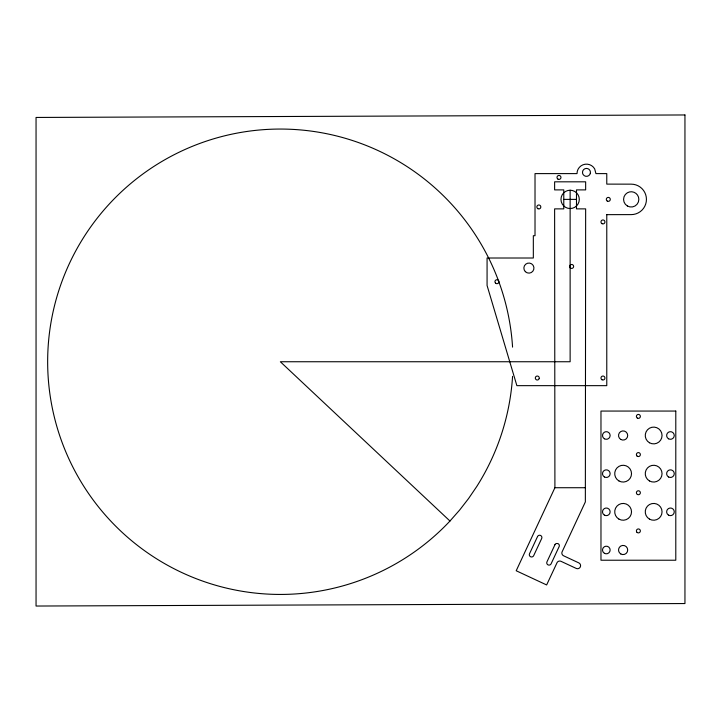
<?xml version="1.0" encoding="UTF-8"?>
<svg xmlns="http://www.w3.org/2000/svg" width="721" height="721" viewBox="0 0 721 721"><rect width="100%" height="100%" fill="white"/><g stroke="black" fill="none" stroke-linecap="round" stroke-linejoin="round"><path stroke-width="1.08" d="M554.909 487.72L516.2 570.753L546.635 584.947L557.153 562.452A3.055 3.055 0 0 1 561.019 561.326L576.241 568.427A3.055 3.055 0 0 0 580.297 566.949A3.055 3.055 0 0 0 578.828 562.894L563.606 555.792A3.055 3.055 0 0 1 561.983 552.106L585.353 501.915L585.65 208.874L576.485 208.874L576.485 189.893L585.65 189.893L585.65 181.818L554.62 181.818L554.62 189.893L563.777 189.893L563.777 208.874L554.62 208.874L554.909 487.72L585.371 487.72M512.568 347.134A232.685 232.685 0 0 0 208.441 140.442A232.685 232.685 0 0 0 83.879 486.423A232.685 232.685 0 0 0 449.967 521.031L459.628 510.062L468.587 498.517L476.806 486.423A232.685 232.685 0 0 0 512.568 376.353M563.777 199.384L576.485 199.384M449.967 521.031L280.343 361.744L570.131 361.744L570.131 190.218M606.776 214.651L606.776 385.654L516.876 385.654L487.072 285.489L487.072 258.01L533.333 258.01L533.333 235.713L535.018 235.713L535.018 173.608L577.007 173.608A9.463 9.463 0 0 1 594.672 168.876L595.934 173.608L606.776 173.608L606.776 184.116L631.208 184.152A15.231 15.231 0 0 1 646.44 199.384A15.231 15.231 0 0 1 631.208 214.615L606.776 214.651M590.301 173.419L589.904 174.374A3.966 3.966 0 0 1 583.028 174.374L582.631 173.419A3.966 3.966 0 0 1 586.47 168.417A3.966 3.966 0 0 1 590.301 173.419M539.218 378.534L538.704 379.426A1.983 1.983 0 0 1 535.892 379.426L535.379 378.534A1.983 1.983 0 0 1 537.298 376.038A1.983 1.983 0 0 1 539.218 378.534M537.533 536.559L529.529 553.719A2.289 2.289 0 0 0 530.638 556.765A2.289 2.289 0 0 0 533.675 555.657L541.678 538.497A2.289 2.289 0 0 0 540.57 535.451A2.289 2.289 0 0 0 537.533 536.559M554.963 544.688L546.96 561.848A2.289 2.289 0 0 0 548.068 564.894L548.645 565.075A2.289 2.289 0 0 0 551.114 563.786L559.117 546.626A2.289 2.289 0 0 0 558.919 544.346L558.009 543.58L556.261 543.508A2.289 2.289 0 0 0 554.963 544.688M684.95 114.963L36.05 117.451L36.05 606.037L684.95 603.549L684.95 114.963M675.793 411.06L600.972 411.06L600.972 560.226L675.793 560.226L675.793 411.06M636.976 455.978A1.983 1.983 0 0 0 640.302 455.086A1.983 1.983 0 0 0 637.869 452.653A1.983 1.983 0 0 0 636.976 455.978M620.826 439.459A4.578 4.578 0 0 0 627.694 435.484A4.578 4.578 0 0 0 620.826 431.519A4.578 4.578 0 0 0 620.826 439.459M637.391 494.462A1.983 1.983 0 0 0 640.365 492.74A1.983 1.983 0 0 0 637.391 491.028A1.983 1.983 0 0 0 637.391 494.462M618.915 519.102A8.4 8.4 0 0 0 631.515 511.829A8.4 8.4 0 0 0 618.915 504.556A8.4 8.4 0 0 0 618.915 519.102M618.915 480.934A8.4 8.4 0 0 0 631.515 473.661A8.4 8.4 0 0 0 618.915 466.388A8.4 8.4 0 0 0 618.915 480.934M604.414 476.969A3.821 3.821 0 0 0 610.137 473.661A3.821 3.821 0 0 0 604.414 470.353A3.821 3.821 0 0 0 604.414 476.969M604.414 553.304A3.821 3.821 0 0 0 610.137 549.997A3.821 3.821 0 0 0 604.414 546.698A3.821 3.821 0 0 0 604.414 553.304M604.414 515.136A3.821 3.821 0 0 0 610.137 511.829A3.821 3.821 0 0 0 604.414 508.521A3.821 3.821 0 0 0 604.414 515.136M636.976 532.314A1.983 1.983 0 0 0 640.302 531.431A1.983 1.983 0 0 0 637.869 528.998A1.983 1.983 0 0 0 636.976 532.314M620.826 553.971A4.578 4.578 0 0 0 627.694 549.997A4.578 4.578 0 0 0 620.826 546.031A4.578 4.578 0 0 0 620.826 553.971M604.414 438.792A3.821 3.821 0 0 0 610.137 435.484A3.821 3.821 0 0 0 604.414 432.185A3.821 3.821 0 0 0 604.414 438.792M649.45 442.757A8.4 8.4 0 0 0 662.049 435.484A8.4 8.4 0 0 0 649.45 428.22A8.4 8.4 0 0 0 649.45 442.757M668.538 438.792A3.821 3.821 0 0 0 674.261 435.484A3.821 3.821 0 0 0 668.538 432.185A3.821 3.821 0 0 0 668.538 438.792M649.45 480.934A8.4 8.4 0 0 0 662.049 473.661A8.4 8.4 0 0 0 649.45 466.388A8.4 8.4 0 0 0 649.45 480.934M668.538 515.136A3.821 3.821 0 0 0 674.261 511.829A3.821 3.821 0 0 0 668.538 508.521A3.821 3.821 0 0 0 668.538 515.136M649.45 519.102A8.4 8.4 0 0 0 662.049 511.829A8.4 8.4 0 0 0 649.45 504.556A8.4 8.4 0 0 0 649.45 519.102M668.538 476.969A3.821 3.821 0 0 0 674.261 473.661A3.821 3.821 0 0 0 668.538 470.353A3.821 3.821 0 0 0 668.538 476.969M637.391 418.126A1.983 1.983 0 0 0 640.365 416.405A1.983 1.983 0 0 0 637.391 414.683A1.983 1.983 0 0 0 637.391 418.126M563.651 205.855A9.157 9.157 0 0 0 578.981 201.754A9.157 9.157 0 0 0 567.76 190.533A9.157 9.157 0 0 0 563.651 205.855M525.348 271.655A5.038 5.038 0 0 0 533.774 269.393A5.038 5.038 0 0 0 527.601 263.219A5.038 5.038 0 0 0 525.348 271.655M601.963 379.742A1.983 1.983 0 0 0 604.946 378.02A1.983 1.983 0 0 0 601.963 376.299A1.983 1.983 0 0 0 601.963 379.742M627.387 205.99A7.634 7.634 0 0 0 638.842 199.384A7.634 7.634 0 0 0 627.387 192.768A7.634 7.634 0 0 0 627.387 205.99M607.307 201.096A1.983 1.983 0 0 0 610.29 199.384A1.983 1.983 0 0 0 607.307 197.662A1.983 1.983 0 0 0 607.307 201.096M570.257 267.842A1.983 1.983 0 0 0 573.574 266.95A1.983 1.983 0 0 0 571.149 264.526A1.983 1.983 0 0 0 570.257 267.842M557.982 179.141A1.983 1.983 0 0 0 560.965 177.429A1.983 1.983 0 0 0 557.982 175.708A1.983 1.983 0 0 0 557.982 179.141M537.839 208.675A1.983 1.983 0 0 0 540.822 206.954A1.983 1.983 0 0 0 537.839 205.242A1.983 1.983 0 0 0 537.839 208.675M495.525 283.11A1.983 1.983 0 0 0 498.842 282.226A1.983 1.983 0 0 0 496.408 279.793A1.983 1.983 0 0 0 495.525 283.11M601.963 223.654A1.983 1.983 0 0 0 604.946 221.933A1.983 1.983 0 0 0 601.963 220.211A1.983 1.983 0 0 0 601.963 223.654"/></g></svg>
